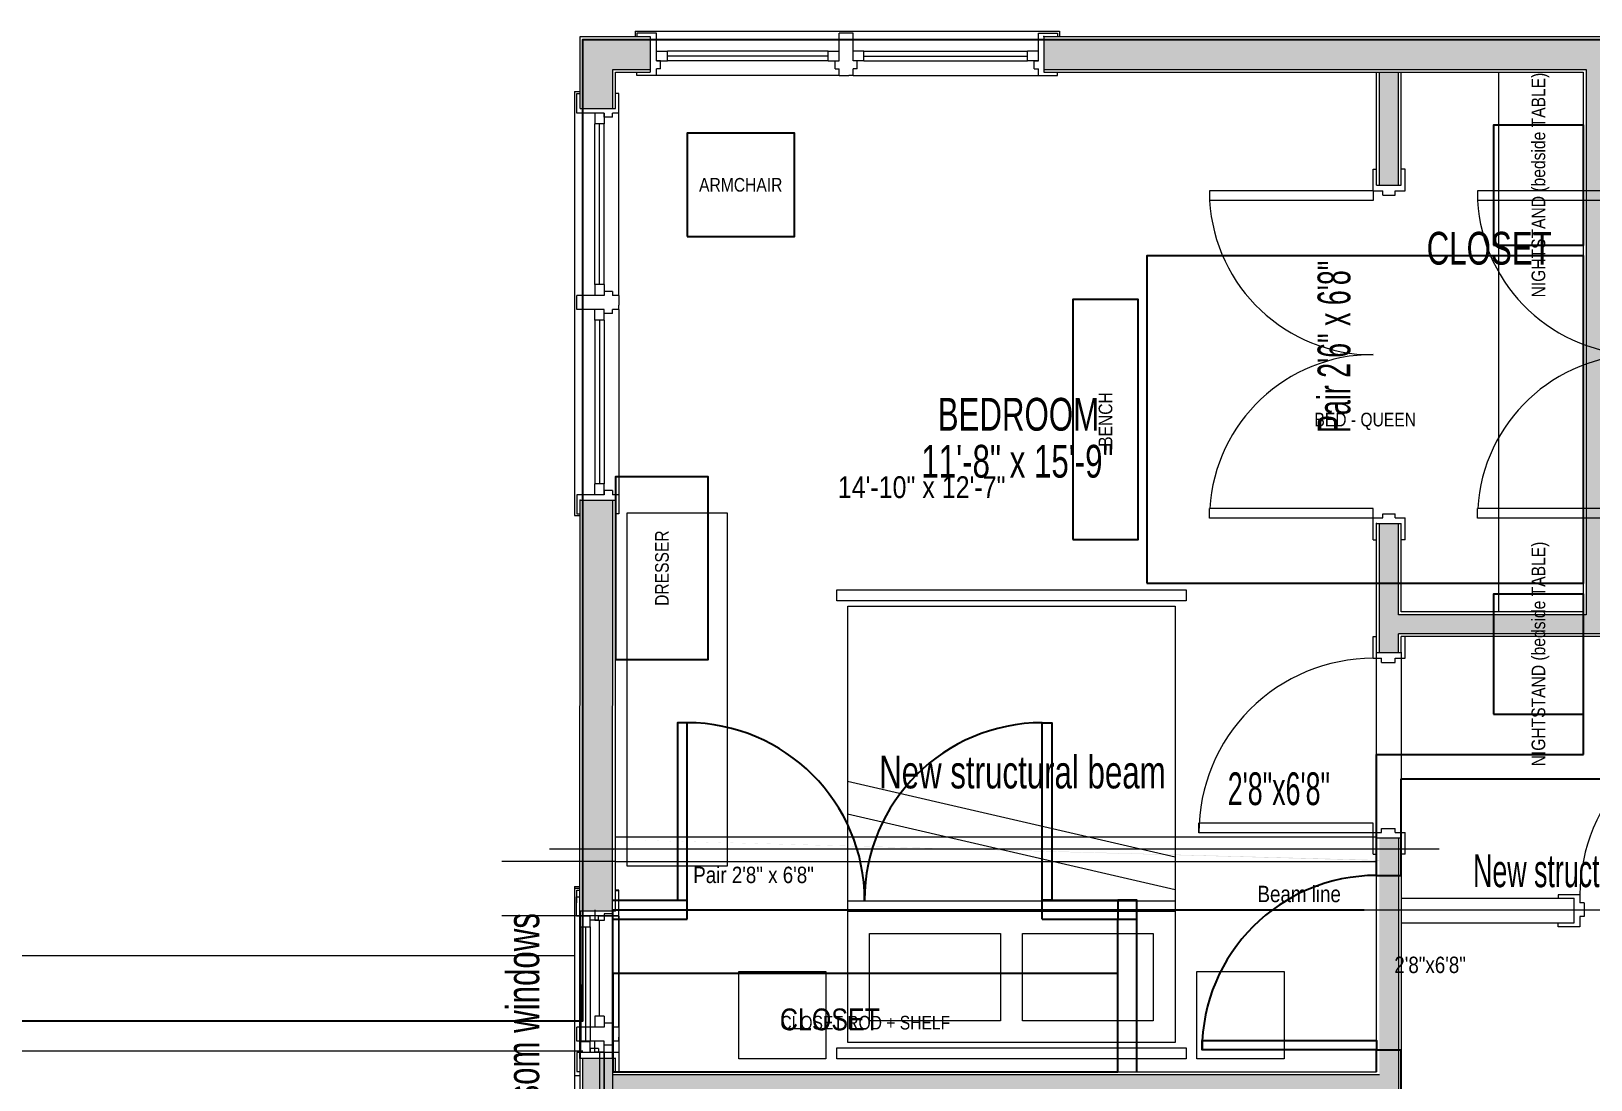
# Model space of a CAD drawing. Extents: x -864 to 864, y -576 to 576.
# Drawn here: x -292.4 to -6.5, y 38.9 to 231.2 of the extents above; entities that cross this region are included whole.
import ezdxf
from ezdxf.enums import TextEntityAlignment as Align

# ---------------------------------------------------------------- set-up
doc = ezdxf.new("R2010")
doc.units = 0
doc.header["$MEASUREMENT"] = 0
for name, color, linetype in [('1.2BEAM-FLUSH', 7, 'Continuous'), ('1.2CASEWORK', 30, 'Continuous'), ('1.2COLUMNS', 6, 'Continuous'), ('1.2DEMO', 3, 'Continuous'), ('1.2DOORS', 1, 'Continuous'), ('1.2FILL', 7, 'Continuous'), ('1.2FLOOR-LEVELS', 30, 'Continuous'), ('1.2FURN', 11, 'Continuous'), ('1.2NOTES', 3, 'Continuous'), ('1.2OBJNAMES', 2, 'Continuous'), ('1.2REV1-REMOVED', 8, 'Continuous'), ('1.2RMNAMES', 3, 'Continuous'), ('1.2ROOF', 8, 'Continuous'), ('1.2WALLS', 1, 'Continuous'), ('1.2WINDOWS', 3, 'Continuous')]:
    doc.layers.add(name, color=color, linetype=linetype)
doc.styles.add('DCADTXTSTYLE1', font='ARIAL NARROW')
doc.styles.add('DCADTXTSTYLE28', font='ARIAL NARROW')
doc.styles.add('DCADTXTSTYLE41', font='ARIAL NARROW')
doc.styles.add('DCADTXTSTYLE42', font='ARIAL NARROW')
doc.styles.add('DCADTXTSTYLE43', font='ARIAL NARROW')
doc.styles.add('DCADTXTSTYLE45', font='ARIAL NARROW')
doc.styles.add('DCADTXTSTYLE55', font='ARIAL NARROW')
doc.styles.add('DCADTXTSTYLE71', font='ARIAL NARROW')
doc.styles.add('DCADTXTSTYLE74', font='ARIAL NARROW')

msp = doc.modelspace()

# ---------------------------------------------------------------- hatches: boundary and pattern name
at = {"layer": '1.2FILL', "linetype": 'Continuous', "lineweight": 0, "ltscale": 12}
for points in [[(-191.3, 229.72), (-191.3, 217.05), (-185.8, 217.05), (-185.8, 224.22), (-178.95, 224.22), (-178.95, 229.72)], [(-41.8, 71.72), (-41.8, 79.11), (-185.8, 82.97), (-185.8, 145.22), (-191.3, 145.22), (-191.33, 69.84), (-185.83, 69.84), (-185.8, 79.11), (-191.3, 79.11), (-191.3, 83.44), (-185.8, 83.44), (-185.8, 82.97), (-45.3, 79.11), (-45.3, 39.9), (-41.8, 39.9), (-41.8, -4.6), (-45.3, -4.6), (-45.3, -23.6), (-41.8, -23.6), (-41.8, 68.22), (-41.8, 71.72)], [(-185.8, 39.9), (-185.8, 42.93), (-191.3, 42.82), (-191.3, 33.22), (-185.8, 33.22), (-185.8, 36.4), (-73.8, 36.4), (-73.8, -23.6), (-111.03, -23.6), (-111.03, -27.1), (-67.8, -27.1), (-67.8, -23.6), (-70.3, -23.6), (-70.3, -4.6), (-45.3, -4.6), (-41.8, -4.6), (-41.8, 1.65), (-45.3, 1.65), (-45.3, -1.1), (-70.3, -1.1), (-70.3, 36.4), (-45.3, 36.4), (-45.3, 33.65), (-41.8, 33.65), (-41.8, 39.9), (-45.3, 39.9)]]:
    msp.add_hatch(color=7, dxfattribs=at).paths.add_polyline_path(points, flags=0)
at = {"layer": '1.2FILL', "linetype": 'Continuous', "lineweight": 0, "ltscale": 8}
for points in [[(30.45, 224.22), (33.95, 224.22), (33.95, 202.97), (34.45, 202.97), (34.45, 223.72), (48.7, 223.72), (48.7, 229.72), (-106.8, 229.72), (-106.8, 224.22), (-7.42, 224.22), (-3.92, 224.22)], [(3.8, 120.72), (3.8, 124.22), (30.45, 124.25), (30.45, 140.97), (33.95, 140.97), (33.95, 124.22), (30.45, 124.22), (-3.92, 124.22), (-3.92, 224.22), (-7.42, 224.22), (-7.42, 124.22), (-41.8, 124.22), (-41.8, 223.72), (-45.3, 223.72), (-45.3, 202.97), (-41.8, 202.97), (-41.8, 140.97), (-45.3, 140.97), (-45.3, 117.28), (-41.8, 117.28), (-41.8, 120.72)], [(-191.3, 79.11), (-185.8, 79.11), (-185.8, 83.44), (-191.3, 83.44)], [(-45.3, 79.11), (-41.8, 79.11), (-41.8, 83.28), (-45.3, 83.28)]]:
    msp.add_hatch(color=7, dxfattribs=at).paths.add_polyline_path(points, flags=0)

# ---------------------------------------------------------------- linework, layer by layer
at = {"layer": '1.2BEAM-FLUSH', "color": 7, "linetype": 'Continuous', "lineweight": 0, "ltscale": 12}
msp.add_line((-48.14, 70.11), (98.78, 70.11), dxfattribs=at)
at = {"layer": '1.2BEAM-FLUSH'}
msp.add_lwpolyline([(-185.8, 70.1), (-48.1, 70.1)], dxfattribs=at)
at = {"layer": '1.2CASEWORK'}
msp.add_lwpolyline([(-185.8, 40.4), (-93.25, 40.4), (-93.25, 58.4), (-185.8, 58.4)], close=True, dxfattribs=at)
at = {"layer": '1.2COLUMNS'}
msp.add_lwpolyline([(-93.25, 68.35), (-89.75, 68.35), (-89.75, 71.85), (-93.25, 71.85)], close=True, dxfattribs=at)
at = {"layer": '1.2DEMO', "color": 11, "linetype": 'Continuous', "lineweight": 0, "ltscale": 2}
for p, q in [((2.67, 201.92), (-27.33, 201.92)), ((-27.33, 201.92), (-27.33, 200.17)), ((2.67, 200.17), (-27.33, 200.17)), ((2.67, 143.67), (-27.33, 143.67)), ((-27.33, 141.92), (-27.33, 143.67)), ((2.67, 141.92), (-27.33, 141.92)), ((-45.8, 83.47), (-45.8, 117.36)), ((-41.3, 117.36), (-41.3, 82.56)), ((-185.3, 83.47), (-45.8, 83.47)), ((-185.3, 78.97), (-45.8, 78.97)), ((-41.3, 72.22), (-9.59, 72.22)), ((-8.53, 72.85), (-12.53, 72.85)), ((-12.53, 72.85), (-12.53, 72.22)), ((-9.59, 67.72), (-9.59, 72.22)), ((-8.53, 72.85), (-8.53, 71.35)), ((-7.78, 71.35), (-8.53, 71.35)), ((-8.53, 68.85), (-8.53, 66.97)), ((-7.78, 68.85), (-8.53, 68.85)), ((-7.78, 71.35), (-7.78, 68.85)), ((-41.3, 67.72), (-9.59, 67.72)), ((-12.53, 66.97), (-12.53, 67.6)), ((-8.53, 66.97), (-12.53, 66.97))]:
    msp.add_line(p, q, dxfattribs=at)
for centre, radius, start, end in [((2.67, 201.92), 30.05, 183.3385, 269.9183), ((2.67, 141.92), 30, 90, 176.6615), ((23.41, 72.85), 31.94, 89.8972, 180)]:
    msp.add_arc(centre, radius, start, end, dxfattribs=at)
at = {"layer": '1.2DOORS'}
for points in [[(-172.2, 71.85), (-172.2, 104.4), (-173.95, 104.4), (-173.95, 71.85)], [(-107.1, 71.85), (-107.1, 104.4), (-105.35, 104.4), (-105.35, 71.85)], [(-45.8, 44.4), (-77.8, 44.4), (-77.8, 46.15), (-45.8, 46.15)]]:
    msp.add_lwpolyline(points, close=True, dxfattribs=at)
for centre, radius, start, end in [((-172.2, 71.85), 32.55, 0, 90), ((-107.1, 71.85), 32.55, 90, 180), ((-45.8, 44.4), 32, 90, 180)]:
    msp.add_arc(centre, radius, start, end, dxfattribs=at)
at = {"layer": '1.2FILL', "color": 51, "linetype": 'Continuous', "lineweight": 0, "ltscale": 8}
for p, q in [((-185.3, 78.97), (-206.12, 78.97)), ((-185.3, 68.97), (-206.12, 68.97))]:
    msp.add_line(p, q, dxfattribs=at)
at = {"layer": '1.2FLOOR-LEVELS'}
msp.add_lwpolyline([(-743.3, 49.72), (-191.31, 49.72), (-191.31, 49.72), (-191.31, 49.72), (-191.31, 49.72), (-191.31, 49.72), (-191.31, 49.72), (-191.3, 49.72), (-191.3, 49.72), (-191.3, 49.72), (-191.3, 49.72), (-191.3, 49.72), (-191.3, 49.73), (-191.3, 49.73), (-191.3, 49.73), (-191.3, 49.73), (-191.3, 49.73), (-191.3, 49.73), (-191.3, 229.72), (-191.3, 229.72), (-191.3, 229.72), (216.7, 229.72)], dxfattribs=at)
at = {"layer": '1.2FURN'}
for points in [[(-172.2, 193.6), (-152.5, 193.6), (-152.5, 212.5), (-172.2, 212.5)], [(-24.4, 192), (-7.9, 192), (-7.9, 214), (-24.4, 214)], [(-87.9, 130), (-7.9, 130), (-7.9, 190), (-87.9, 190)], [(-101.5, 138), (-89.5, 138), (-89.5, 182), (-101.5, 182)], [(-185.3, 116), (-168.3, 116), (-168.3, 149.5), (-185.3, 149.5)], [(-24.4, 106), (-7.9, 106), (-7.9, 128), (-24.4, 128)]]:
    msp.add_lwpolyline(points, close=True, dxfattribs=at)
at = {"layer": '1.2NOTES', "color": 7, "linetype": 'Continuous', "lineweight": 0, "ltscale": 4}
for p, q in [((-743.3, 49.72), (-191.3, 49.72)), ((-737.8, 44.22), (-191.3, 44.22))]:
    msp.add_line(p, q, dxfattribs=at)
at = {"layer": '1.2OBJNAMES'}
for points in [[(-172.2, 193.6), (-152.5, 193.6), (-152.5, 212.5), (-172.2, 212.5)], [(-24.4, 192), (-7.9, 192), (-7.9, 214), (-24.4, 214)], [(-87.9, 130), (-7.9, 130), (-7.9, 190), (-87.9, 190)], [(-101.5, 138), (-89.5, 138), (-89.5, 182), (-101.5, 182)], [(-185.3, 116), (-168.3, 116), (-168.3, 149.5), (-185.3, 149.5)], [(-24.4, 106), (-7.9, 106), (-7.9, 128), (-24.4, 128)], [(-185.8, 40.4), (-93.25, 40.4), (-93.25, 58.4), (-185.8, 58.4)]]:
    msp.add_lwpolyline(points, close=True, dxfattribs=at)
at = {"layer": '1.2REV1-REMOVED', "color": 5, "linetype": 'Continuous', "lineweight": 0, "ltscale": 12}
for p, q in [((-45.8, 202.97), (-45.8, 223.72)), ((-41.3, 202.97), (-41.3, 223.72)), ((-45.8, 117.28), (-45.8, 140.97)), ((-41.3, 124.72), (-41.3, 140.97)), ((-7.92, 124.72), (-41.3, 124.72)), ((6.45, 120.22), (-41.3, 120.22)), ((-41.3, 117.28), (-41.3, 120.22)), ((-45.8, 40.4), (-45.8, 83.28)), ((-41.3, 83.28), (-41.3, 83.28)), ((-41.3, 83.28), (-41.3, 33.65)), ((-185.3, 40.4), (-185.3, 42.93))]:
    msp.add_line(p, q, dxfattribs=at)
at = {"layer": '1.2REV1-REMOVED', "color": 7, "linetype": 'Continuous', "lineweight": 0, "ltscale": 12}
for p, q in [((-45.3, 202.97), (-45.3, 223.72)), ((-41.8, 202.97), (-41.8, 223.72)), ((-45.3, 117.28), (-45.3, 140.97)), ((-41.8, 124.22), (-41.8, 140.97)), ((-7.42, 124.22), (-41.8, 124.22)), ((6.95, 120.72), (-41.8, 120.72)), ((-41.8, 117.28), (-41.8, 120.72)), ((-41.8, 83.28), (-41.8, 33.65)), ((-197.42, 81.26), (-34.34, 81.26)), ((-192.8, 74.34), (-192.8, 39.68)), ((-184.7, 68.95), (-184.67, 43.93))]:
    msp.add_line(p, q, dxfattribs=at)
at = {"layer": '1.2REV1-REMOVED', "color": 1, "linetype": 'Continuous', "lineweight": 0, "ltscale": 4}
msp.add_line((-23.45, 223.72), (-23.45, 124.72), dxfattribs=at)
at = {"layer": '1.2REV1-REMOVED', "color": 3, "linetype": 'Continuous', "lineweight": 0, "ltscale": 24}
for p, q in [((-46.42, 201.92), (-46.42, 205.92)), ((-40.55, 201.92), (-40.55, 205.92)), ((-46.42, 201.92), (-76.42, 201.92)), ((-76.42, 201.92), (-76.42, 200.17)), ((-46.42, 200.17), (-76.42, 200.17)), ((-46.42, 201.92), (-46.42, 200.17)), ((-46.42, 201.92), (-44.67, 201.92)), ((-44.67, 201.17), (-44.67, 201.92)), ((-44.67, 201.17), (-42.42, 201.17)), ((-42.42, 201.92), (-40.55, 201.92)), ((-42.42, 201.17), (-42.42, 201.92)), ((-46.42, 143.67), (-76.42, 143.67)), ((-76.42, 141.92), (-76.42, 143.67)), ((-46.42, 141.92), (-46.42, 143.67)), ((-46.42, 141.92), (-76.42, 141.92)), ((-46.42, 137.97), (-46.42, 141.97)), ((-46.42, 141.97), (-44.67, 141.97)), ((-44.67, 141.97), (-44.67, 142.72)), ((-44.67, 142.72), (-42.42, 142.72)), ((-42.42, 141.97), (-42.42, 142.72)), ((-42.42, 141.97), (-40.55, 141.97)), ((-40.55, 137.97), (-40.55, 141.97)), ((-46.42, 116.22), (-46.42, 120.22)), ((-40.55, 116.22), (-40.55, 120.22)), ((-46.42, 116.22), (-44.92, 116.22)), ((-44.92, 115.47), (-44.92, 116.22)), ((-44.92, 115.47), (-42.42, 115.47)), ((-42.42, 116.22), (-40.55, 116.22)), ((-42.42, 115.47), (-42.42, 116.22)), ((-46.42, 85.97), (-78.42, 85.97)), ((-78.42, 84.22), (-78.42, 85.97)), ((-46.42, 84.22), (-46.42, 85.97)), ((-46.42, 84.22), (-78.42, 84.22)), ((-46.42, 80.28), (-46.42, 84.28)), ((-46.42, 84.28), (-44.92, 84.28)), ((-44.92, 84.28), (-44.92, 85.03)), ((-44.92, 85.03), (-42.42, 85.03)), ((-42.42, 84.28), (-42.42, 85.03)), ((-42.42, 84.28), (-40.55, 84.28)), ((-40.55, 80.28), (-40.55, 84.28)), ((-192.45, 68.95), (-192.45, 72.45)), ((-192.45, 72.45), (-191.83, 72.45)), ((-184.67, 73.59), (-185.3, 73.59)), ((-184.7, 68.95), (-184.67, 73.59)), ((-189.95, 68.95), (-192.45, 68.95)), ((-189.95, 68.2), (-189.95, 68.95)), ((-184.7, 68.95), (-188.45, 68.95)), ((-188.45, 68.2), (-188.45, 68.95)), ((-188.45, 68.2), (-189.95, 68.2)), ((-192.42, 43.93), (-192.42, 40.43)), ((-189.92, 43.93), (-192.42, 43.93)), ((-189.92, 44.68), (-189.92, 43.93)), ((-188.42, 44.68), (-189.92, 44.68)), ((-188.42, 44.68), (-188.42, 43.93)), ((-184.67, 43.93), (-188.42, 43.93)), ((-184.67, 43.93), (-184.67, 40.4)), ((-192.42, 40.43), (-191.8, 40.43)), ((-184.67, 40.4), (-185.3, 40.4))]:
    msp.add_line(p, q, dxfattribs=at)
at = {"layer": '1.2REV1-REMOVED', "color": 3, "linetype": 'Continuous', "lineweight": 0, "ltscale": 12}
for p, q in [((-46.42, 205.92), (-45.8, 205.92)), ((-40.55, 205.92), (-41.17, 205.92)), ((-46.42, 137.97), (-45.8, 137.97)), ((-40.55, 137.97), (-41.17, 137.97)), ((-46.42, 120.22), (-45.8, 120.22)), ((-40.55, 120.22), (-41.17, 120.22)), ((-46.42, 80.28), (-45.8, 80.28)), ((-40.55, 80.28), (-41.17, 80.28)), ((-191.7, 66.95), (-191.7, 68.95)), ((-189.95, 66.95), (-189.95, 68.95)), ((-191.7, 66.95), (-189.95, 66.95)), ((-190.83, 66.95), (-190.8, 45.93)), ((-191.67, 45.93), (-189.92, 45.93)), ((-191.67, 43.93), (-191.67, 45.93)), ((-189.92, 43.93), (-189.92, 45.93))]:
    msp.add_line(p, q, dxfattribs=at)
at = {"layer": '1.2REV1-REMOVED', "color": 1, "linetype": 'Continuous', "lineweight": 0, "ltscale": 12}
for p, q in [((-45.8, 202.97), (-41.3, 202.97)), ((-45.8, 140.97), (-41.3, 140.97)), ((-45.8, 117.28), (-41.3, 117.28)), ((-45.8, 83.28), (-41.3, 83.28)), ((-185.33, 69.84), (-191.83, 69.84)), ((-185.3, 42.82), (-191.8, 42.82))]:
    msp.add_line(p, q, dxfattribs=at)
at = {"layer": '1.2REV1-REMOVED', "color": 11, "linetype": 'Continuous', "lineweight": 0, "ltscale": 12}
for p, q in [((-144.73, 126.76), (-144.73, 128.76)), ((-144.73, 128.76), (-80.73, 128.76)), ((-80.73, 128.76), (-80.73, 126.76)), ((-80.73, 126.76), (-144.73, 126.76)), ((-142.73, 45.76), (-142.73, 125.76)), ((-142.73, 125.76), (-82.73, 125.76)), ((-82.73, 125.76), (-82.73, 45.76)), ((-82.73, 79.76), (-142.76, 93.61)), ((-82.73, 73.76), (-142.76, 87.61)), ((-142.73, 71.76), (-82.73, 71.76)), ((-82.73, 69.76), (-142.73, 69.76)), ((-138.73, 49.76), (-138.73, 65.76)), ((-138.73, 65.76), (-114.73, 65.76)), ((-114.73, 65.76), (-114.73, 49.76)), ((-110.73, 49.76), (-110.73, 65.76)), ((-110.73, 65.76), (-86.73, 65.76)), ((-86.73, 65.76), (-86.73, 49.76)), ((-162.73, 42.76), (-162.73, 58.76)), ((-162.73, 58.76), (-146.73, 58.76)), ((-146.73, 58.76), (-146.73, 42.76)), ((-78.73, 42.76), (-78.73, 58.76)), ((-78.73, 58.76), (-62.73, 58.76)), ((-62.73, 58.76), (-62.73, 42.76)), ((-114.73, 49.76), (-138.73, 49.76)), ((-86.73, 49.76), (-110.73, 49.76)), ((-82.73, 45.76), (-142.73, 45.76)), ((-144.73, 42.76), (-144.73, 44.76)), ((-144.73, 44.76), (-80.73, 44.76)), ((-80.73, 44.76), (-80.73, 42.76)), ((-146.73, 42.76), (-162.73, 42.76)), ((-80.73, 42.76), (-144.73, 42.76)), ((-62.73, 42.76), (-78.73, 42.76))]:
    msp.add_line(p, q, dxfattribs=at)
at = {"layer": '1.2REV1-REMOVED', "color": 7, "linetype": 'Continuous', "lineweight": 0, "ltscale": 24}
for p, q in [((-192.8, 74.34), (-191.8, 74.34)), ((-191.7, 66.95), (-191.67, 45.93)), ((-189.95, 66.95), (-189.92, 45.93)), ((-192.8, 39.68), (-191.8, 39.68))]:
    msp.add_line(p, q, dxfattribs=at)
at = {"layer": '1.2REV1-REMOVED', "color": 11, "linetype": 'Continuous', "lineweight": 0, "ltscale": 2}
for p, q in [((-192.8, 74.04), (-192.8, 34.21)), ((-192.8, 74.04), (-191.8, 74.04)), ((-192.45, 68.97), (-192.42, 73.7)), ((-192.42, 73.7), (-191.8, 73.7)), ((-184.67, 73.7), (-185.3, 73.7)), ((-184.7, 68.97), (-184.67, 73.7)), ((-187.39, 68.97), (-192.45, 68.97)), ((-189.12, 70.11), (-189.12, 68.11)), ((-187.37, 69.36), (-187.39, 68.97)), ((-187.39, 68.97), (-187.37, 68.11)), ((-185.87, 69.36), (-187.37, 69.36)), ((-185.87, 69.36), (-185.89, 68.97)), ((-184.7, 68.97), (-185.89, 68.97)), ((-184.67, 48.57), (-184.7, 68.97)), ((-187.37, 68.11), (-189.12, 68.11)), ((-188.24, 50.57), (-188.24, 68.11)), ((-187.37, 50.57), (-189.12, 50.57)), ((-189.12, 50.57), (-189.12, 48.57)), ((-187.37, 50.57), (-187.37, 48.57)), ((-187.37, 49.32), (-187.37, 48.57)), ((-185.87, 49.32), (-187.37, 49.32)), ((-185.87, 49.32), (-185.87, 48.57)), ((-187.37, 48.57), (-192.42, 48.57)), ((-192.42, 46.02), (-192.42, 48.57)), ((-187.37, 46.02), (-192.42, 46.02)), ((-189.12, 44.02), (-189.12, 46.02)), ((-187.37, 44.02), (-187.37, 46.02)), ((-187.37, 45.27), (-187.37, 46.02)), ((-184.67, 48.57), (-185.87, 48.57)), ((-184.67, 46.02), (-185.87, 46.02)), ((-185.87, 45.27), (-185.87, 46.02)), ((-184.67, 48.57), (-184.67, 46.82)), ((-184.67, 46.02), (-184.67, 46.77)), ((-184.67, 46.02), (-184.67, 43.93)), ((-192.42, 43.93), (-192.42, 40.43)), ((-187.37, 43.93), (-192.42, 43.93)), ((-187.37, 44.02), (-189.12, 44.02)), ((-188.24, 44.02), (-188.24, 25.97)), ((-185.87, 45.27), (-187.37, 45.27)), ((-187.37, 43.93), (-187.37, 25.97)), ((-187.37, 24.72), (-187.37, 43.93)), ((-184.67, 43.93), (-185.87, 43.93)), ((-184.67, 43.93), (-184.67, 40.4)), ((-184.67, 40.4), (-185.3, 40.4))]:
    msp.add_line(p, q, dxfattribs=at)
at = {"layer": '1.2REV1-REMOVED', "color": 11, "linetype": 'Continuous', "lineweight": 0, "ltscale": 12}
msp.add_lwpolyline([(-183.22, 78.19), (-164.78, 78.19), (-164.78, 142.82), (-183.22, 142.82)], close=True, dxfattribs=at)
at = {"layer": '1.2REV1-REMOVED', "color": 1, "linetype": 'Continuous', "lineweight": 0, "ltscale": 12}
for centre, radius, start, end in [((-46.42, 201.92), 30.05, 183.3385, 269.9183), ((-46.42, 141.92), 30, 90, 176.6615)]:
    msp.add_arc(centre, radius, start, end, dxfattribs=at)
at = {"layer": '1.2REV1-REMOVED', "color": 1, "linetype": 'Continuous', "lineweight": 0}
msp.add_arc((-46.42, 84.28), 31.94, 90, 180.1027, dxfattribs=at)
at = {"layer": '1.2REV1-REMOVED', "color": 51, "linetype": 'Continuous', "lineweight": 0, "ltscale": 12}
for p in [(-45.8, 140.97), (-45.8, 83.28)]:
    msp.add_point(p, dxfattribs=at)
at = {"layer": '1.2REV1-REMOVED', "color": 11, "linetype": 'Continuous', "lineweight": 0, "ltscale": 2}
msp.add_point((-191.8, 42.93), dxfattribs=at)
at = {"layer": '1.2REV1-REMOVED', "color": 51, "linetype": 'Continuous', "lineweight": 0}
msp.add_point((-191.8, 42.93), dxfattribs=at)
at = {"layer": '1.2RMNAMES'}
for points in [[(-129.2, 147.6), (-129.2, 147.6)], [(-160, 76.5), (-160, 76.5)], [(-60, 73), (-60, 73)], [(-36, 60), (-36, 60)], [(-146, 50), (-146, 50)]]:
    msp.add_lwpolyline(points, close=True, dxfattribs=at)
at = {"layer": '1.2ROOF', "color": 3, "linetype": 'Continuous', "lineweight": 0, "ltscale": 12}
msp.add_line((-755.3, 61.72), (-192.8, 61.72), dxfattribs=at)
at = {"layer": '1.2WALLS', "color": 132, "linetype": 'Continuous', "lineweight": 0, "ltscale": 12}
for p, q in [((-191.8, 230.22), (-178.95, 230.22)), ((-191.8, 217.05), (-191.8, 230.22)), ((-191.8, 217.05), (-191.8, 230.22)), ((-106.8, 230.22), (48.7, 230.22)), ((-191.83, 69.84), (-191.8, 145.22)), ((-191.8, 33.22), (-191.8, 42.93))]:
    msp.add_line(p, q, dxfattribs=at)
at = {"layer": '1.2WALLS', "color": 7, "linetype": 'Continuous', "lineweight": 0, "ltscale": 12}
for p, q in [((-191.3, 229.72), (-178.95, 229.72)), ((-191.3, 217.05), (-191.3, 229.72)), ((-191.3, 217.05), (-191.3, 229.72)), ((-106.8, 229.72), (48.7, 229.72)), ((-185.8, 224.22), (-178.95, 224.22)), ((-185.8, 217.05), (-185.8, 224.22)), ((-106.8, 224.22), (-7.42, 224.22)), ((-7.42, 224.22), (-7.42, 124.22)), ((-191.33, 69.84), (-191.3, 145.22)), ((-185.83, 69.84), (-185.8, 145.22)), ((-191.3, 33.22), (-191.3, 42.93)), ((-185.8, 33.22), (-185.8, 42.93)), ((-185.8, 39.9), (-45.3, 39.9))]:
    msp.add_line(p, q, dxfattribs=at)
at = {"layer": '1.2WALLS', "color": 1, "linetype": 'Continuous', "lineweight": 0, "ltscale": 12}
for p, q in [((-178.95, 230.22), (-178.95, 223.72)), ((-106.8, 230.22), (-106.8, 223.72)), ((-191.8, 217.05), (-185.3, 217.05)), ((-191.8, 145.22), (-185.3, 145.22))]:
    msp.add_line(p, q, dxfattribs=at)
at = {"layer": '1.2WALLS', "color": 5, "linetype": 'Continuous', "lineweight": 0, "ltscale": 12}
for p, q in [((-185.3, 223.72), (-178.95, 223.72)), ((-185.3, 217.05), (-185.3, 223.72)), ((-106.8, 223.72), (-7.92, 223.72)), ((-7.92, 223.72), (-7.92, 124.72)), ((-185.33, 69.84), (-185.3, 145.22)), ((-185.3, 40.4), (-45.8, 40.4))]:
    msp.add_line(p, q, dxfattribs=at)
at = {"layer": '1.2WALLS'}
for points in [[(-7.9, 98.6), (-7.9, 124.7)], [(-45.8, 98.6), (-7.9, 98.6)], [(-45.8, 76.4), (-45.8, 98.6)], [(-41.3, 94.1), (11, 94.1)], [(-41.3, 76.4), (-41.3, 94.1)], [(-45.8, 76.4), (-41.3, 76.4)], [(-185.8, 71.85), (-172.2, 71.85)], [(-172.2, 68.35), (-172.2, 71.85)], [(-107.1, 71.85), (-89.75, 71.85)], [(-107.1, 68.35), (-107.1, 71.85)], [(-89.75, 40.4), (-89.75, 71.85)], [(-191.8, 42.8), (-191.8, 69.8)], [(-185.8, 42.8), (-185.8, 69.8)], [(-185.8, 68.35), (-172.2, 68.35)], [(-107.1, 68.35), (-93.25, 68.35)], [(-93.25, 40.4), (-93.25, 68.35)], [(-45.8, 40.4), (-45.8, 44.4)], [(-45.8, 44.4), (-41.3, 44.4)], [(-41.3, 33.7), (-41.3, 44.4)]]:
    msp.add_lwpolyline(points, dxfattribs=at)
at = {"layer": '1.2WALLS', "color": 51, "linetype": 'Continuous', "lineweight": 0, "ltscale": 8}
msp.add_point((-185.8, 81.22), dxfattribs=at)
at = {"layer": '1.2WINDOWS', "color": 7, "linetype": 'Continuous', "lineweight": 0, "ltscale": 12}
for p, q in [((-181.71, 231.22), (-103.95, 231.22)), ((-144.32, 223.1), (-177.78, 223.1)), ((-141.77, 223.1), (-107.8, 223.1)), ((-192.8, 220.14), (-192.8, 142.38)), ((-184.67, 182.75), (-184.67, 216.21)), ((-184.67, 180.2), (-184.67, 146.22))]:
    msp.add_line(p, q, dxfattribs=at)
at = {"layer": '1.2WINDOWS', "color": 7, "linetype": 'Continuous', "lineweight": 0, "ltscale": 24}
for p, q in [((-181.71, 231.22), (-181.71, 230.22)), ((-103.95, 231.22), (-103.95, 230.22)), ((-192.8, 220.14), (-191.8, 220.14)), ((-192.8, 142.38), (-191.8, 142.38))]:
    msp.add_line(p, q, dxfattribs=at)
at = {"layer": '1.2WINDOWS', "color": 3, "linetype": 'Continuous', "lineweight": 0, "ltscale": 24}
for p, q in [((-177.78, 230.85), (-181.37, 230.85)), ((-181.37, 230.85), (-181.37, 230.22)), ((-177.78, 225.79), (-177.78, 230.85)), ((-144.32, 225.79), (-144.32, 230.85)), ((-141.77, 230.85), (-144.32, 230.85)), ((-141.77, 225.79), (-141.77, 230.85)), ((-107.8, 230.85), (-104.3, 230.85)), ((-107.8, 225.79), (-107.8, 230.85)), ((-104.3, 230.85), (-104.3, 230.22)), ((-181.37, 223.1), (-181.37, 223.72)), ((-177.78, 223.1), (-181.37, 223.1)), ((-177.03, 225.79), (-177.78, 225.79)), ((-177.78, 223.1), (-177.78, 224.29)), ((-177.03, 224.29), (-177.78, 224.29)), ((-177.03, 224.29), (-177.03, 225.79)), ((-145.07, 225.79), (-144.32, 225.79)), ((-145.07, 224.29), (-145.07, 225.79)), ((-145.07, 224.29), (-144.32, 224.29)), ((-144.32, 223.1), (-144.32, 224.29)), ((-144.32, 223.1), (-142.57, 223.1)), ((-141.77, 223.1), (-142.52, 223.1)), ((-141.02, 225.79), (-141.77, 225.79)), ((-141.77, 223.1), (-141.77, 224.29)), ((-141.02, 224.29), (-141.77, 224.29)), ((-141.02, 224.29), (-141.02, 225.79)), ((-108.55, 225.79), (-107.8, 225.79)), ((-108.55, 224.29), (-108.55, 225.79)), ((-108.55, 224.29), (-107.8, 224.29)), ((-107.8, 223.1), (-107.8, 224.29)), ((-107.8, 223.1), (-104.3, 223.1)), ((-104.3, 223.1), (-104.3, 223.72)), ((-192.42, 216.21), (-192.42, 219.8)), ((-192.42, 219.8), (-191.8, 219.8)), ((-184.67, 219.8), (-185.3, 219.8)), ((-184.67, 216.21), (-184.67, 219.8)), ((-187.37, 216.21), (-192.42, 216.21)), ((-187.37, 215.46), (-187.37, 216.21)), ((-185.87, 215.46), (-187.37, 215.46)), ((-184.67, 216.21), (-185.87, 216.21)), ((-185.87, 215.46), (-185.87, 216.21)), ((-187.37, 183.5), (-187.37, 182.75)), ((-185.87, 183.5), (-187.37, 183.5)), ((-185.87, 183.5), (-185.87, 182.75)), ((-187.37, 182.75), (-192.42, 182.75)), ((-192.42, 180.2), (-192.42, 182.75)), ((-187.37, 180.2), (-192.42, 180.2)), ((-187.37, 179.45), (-187.37, 180.2)), ((-184.67, 182.75), (-185.87, 182.75)), ((-184.67, 180.2), (-185.87, 180.2)), ((-185.87, 179.45), (-185.87, 180.2)), ((-184.67, 182.75), (-184.67, 181)), ((-184.67, 180.2), (-184.67, 180.95)), ((-185.87, 179.45), (-187.37, 179.45)), ((-192.42, 146.22), (-192.42, 142.72)), ((-187.37, 146.22), (-192.42, 146.22)), ((-187.37, 146.97), (-187.37, 146.22)), ((-185.87, 146.97), (-187.37, 146.97)), ((-185.87, 146.97), (-185.87, 146.22)), ((-184.67, 146.22), (-185.87, 146.22)), ((-184.67, 146.22), (-184.67, 142.72)), ((-192.42, 142.72), (-191.8, 142.72)), ((-184.67, 142.72), (-185.3, 142.72))]:
    msp.add_line(p, q, dxfattribs=at)
at = {"layer": '1.2WINDOWS', "color": 3, "linetype": 'Continuous', "lineweight": 0, "ltscale": 12}
for p, q in [((-177.78, 227.54), (-175.78, 227.54)), ((-175.78, 225.79), (-175.78, 227.54)), ((-146.32, 226.67), (-175.78, 226.67)), ((-146.32, 225.79), (-146.32, 227.54)), ((-146.32, 227.54), (-144.32, 227.54)), ((-139.77, 227.54), (-141.77, 227.54)), ((-139.77, 225.79), (-139.77, 227.54)), ((-139.77, 226.67), (-109.8, 226.67)), ((-109.8, 225.79), (-109.8, 227.54)), ((-107.8, 227.54), (-109.8, 227.54)), ((-177.78, 225.79), (-175.78, 225.79)), ((-146.32, 225.79), (-144.32, 225.79)), ((-139.77, 225.79), (-141.77, 225.79)), ((-107.8, 225.79), (-109.8, 225.79)), ((-189.12, 216.21), (-189.12, 214.21)), ((-187.37, 216.21), (-187.37, 214.21)), ((-187.37, 214.21), (-189.12, 214.21)), ((-188.24, 184.75), (-188.24, 214.21)), ((-187.37, 184.75), (-189.12, 184.75)), ((-189.12, 184.75), (-189.12, 182.75)), ((-187.37, 184.75), (-187.37, 182.75)), ((-189.12, 178.2), (-189.12, 180.2)), ((-187.37, 178.2), (-187.37, 180.2)), ((-187.37, 178.2), (-189.12, 178.2)), ((-188.24, 178.2), (-188.24, 148.22)), ((-187.37, 148.22), (-189.12, 148.22)), ((-189.12, 146.22), (-189.12, 148.22)), ((-187.37, 146.22), (-187.37, 148.22))]:
    msp.add_line(p, q, dxfattribs=at)
at = {"layer": '1.2WINDOWS', "color": 11, "linetype": 'Continuous', "lineweight": 0, "ltscale": 24}
for p, q in [((-146.32, 227.54), (-175.78, 227.54)), ((-139.77, 227.54), (-109.8, 227.54)), ((-146.32, 225.79), (-175.78, 225.79)), ((-139.77, 225.79), (-109.8, 225.79)), ((-189.12, 184.75), (-189.12, 214.21)), ((-187.37, 184.75), (-187.37, 214.21)), ((-189.12, 178.2), (-189.12, 148.22)), ((-187.37, 178.2), (-187.37, 148.22))]:
    msp.add_line(p, q, dxfattribs=at)
at = {"layer": '1.2WINDOWS', "color": 51, "linetype": 'Continuous', "lineweight": 0}
for p in [(-106.8, 230.22), (-191.8, 145.22)]:
    msp.add_point(p, dxfattribs=at)

# ---------------------------------------------------------------- texts
at = {"layer": '1.2OBJNAMES', "style": 'DCADTXTSTYLE1'}
for s, p in [('NIGHTSTAND (bedside TABLE)', (-16.15, 203)), ('BENCH', (-95.5, 160)), ('DRESSER', (-176.8, 132.75)), ('NIGHTSTAND (bedside TABLE)', (-16.15, 117))]:
    msp.add_text(s, height=2.5, rotation=90, dxfattribs=at).set_placement(p, align=Align.MIDDLE_CENTER)
for s, p in [('ARMCHAIR', (-162.35, 203.05)), ('BED - QUEEN', (-47.9, 160)), ('CLOSET ROD + SHELF', (-139.53, 49.4))]:
    msp.add_text(s, height=2.5, dxfattribs=at).set_placement(p, align=Align.MIDDLE_CENTER)
at = {"layer": '1.2REV1-REMOVED', "color": 5, "linetype": 'Continuous', "lineweight": 0, "ltscale": 8, "style": 'DCADTXTSTYLE43', "width": 0.833333}
msp.add_text('CLOSET', height=6, dxfattribs=at).set_placement((-36.63, 186.62), align=Align.BOTTOM_LEFT)
at = {"layer": '1.2REV1-REMOVED', "color": 3, "linetype": 'Continuous', "lineweight": 0, "ltscale": 12, "style": 'DCADTXTSTYLE74', "width": 0.714286}
msp.add_text('Pair 2\'6" x 6\'8"', height=6, rotation=90, dxfattribs=at).set_placement((-48.82, 157.56), align=Align.BOTTOM_LEFT)
at = {"layer": '1.2REV1-REMOVED', "color": 3, "linetype": 'Continuous', "lineweight": 0, "ltscale": 8, "width": 0.833333}
for s, style, p in [('11\'-8" x 15\'-9"', 'DCADTXTSTYLE45', (-129.24, 147.56)), ('New structural beam', 'DCADTXTSTYLE41', (-136.98, 90.56))]:
    msp.add_text(s, height=6, dxfattribs=dict(at, style=style)).set_placement(p, align=Align.BOTTOM_LEFT)
at = {"layer": '1.2REV1-REMOVED', "color": 3, "linetype": 'Continuous', "lineweight": 0, "ltscale": 12, "style": 'DCADTXTSTYLE71', "width": 0.714286}
msp.add_text('2\'8"x6\'8"', height=6, dxfattribs=at).set_placement((-73.09, 87.5), align=Align.BOTTOM_LEFT)
at = {"layer": '1.2RMNAMES', "color": 5, "linetype": 'Continuous', "lineweight": 0, "ltscale": 8, "style": 'DCADTXTSTYLE28', "width": 0.833333}
msp.add_text('BEDROOM', height=6, dxfattribs=at).set_placement((-126.25, 156.17), align=Align.BOTTOM_LEFT)
at = {"layer": '1.2RMNAMES', "style": 'DCADTXTSTYLE1'}
for s, height, p in [('14\'-10" x 12\'-7"', 4, (-129.2, 147.6)), ('Pair 2\'8" x 6\'8"', 3, (-160, 76.5)), ('Beam line', 3, (-60, 73)), ('2\'8"x6\'8"', 3, (-36, 60)), ('CLOSET', 4, (-146, 50))]:
    msp.add_text(s, height=height, dxfattribs=at).set_placement(p, align=Align.MIDDLE_CENTER)
at = {"layer": '1.2RMNAMES', "color": 3, "linetype": 'Continuous', "lineweight": 0, "ltscale": 8, "style": 'DCADTXTSTYLE42', "width": 0.714286}
msp.add_text('New structural beam', height=6, dxfattribs=at).set_placement((-28.13, 72.45), align=Align.BOTTOM_LEFT)
at = {"layer": '1.2RMNAMES', "color": 3, "linetype": 'Continuous', "lineweight": 0, "ltscale": 12, "style": 'DCADTXTSTYLE55', "width": 0.833333}
msp.add_text('New transom windows', height=6, rotation=90, dxfattribs=at).set_placement((-197.49, 12.21), align=Align.BOTTOM_LEFT)

doc.saveas('drawing.dxf')
